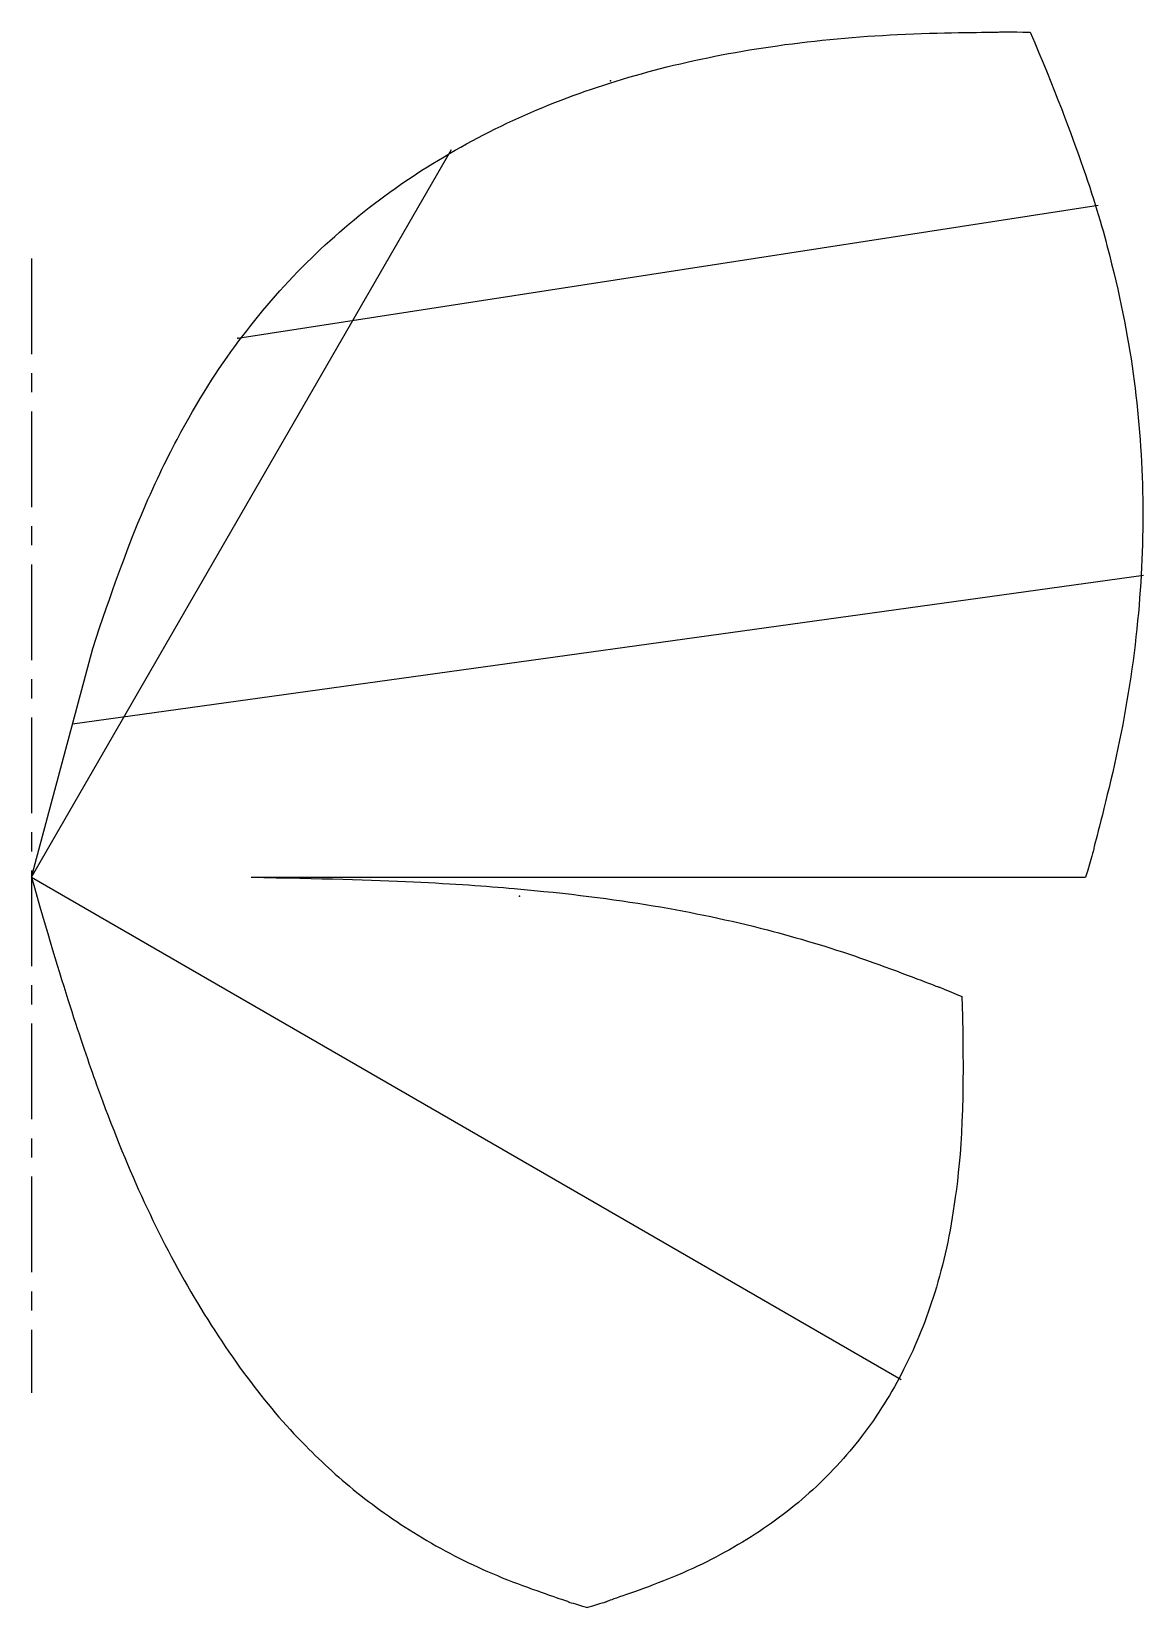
# Model space of a CAD drawing. Header units: millimetres. Extents: x 0 to 148, y -97 to 112.
import ezdxf

# ---------------------------------------------------------------- set-up
doc = ezdxf.new("R2010")
doc.units = ezdxf.units.MM
doc.header["$PDSIZE"] = -1
doc.linetypes.add('CENTERX2', pattern=[20.32, 12.7, -2.54, 2.54, -2.54])

msp = doc.modelspace()

# ---------------------------------------------------------------- linework, layer by layer
at = {"color": 7, "linetype": 'Continuous'}
for p, q in [((0, 0), (55.8, 96.65)), ((27.39, 71.57), (141.68, 89.26)), ((5.46, 20.38), (147.68, 40.13)), ((0, 0), (8.14, 30.36)), ((0, 0), (115.5, -66.69)), ((29.17, 0), (140, 0))]:
    msp.add_line(p, q, dxfattribs=at)
at = {"color": 7, "linetype": 'CENTERX2'}
msp.add_line((0, 82.18), (0, -68.43), dxfattribs=at)
at = {"color": 7, "linetype": 'Continuous'}
for points, knots in [([(8.14, 30.36), (13.09, 45.53), (19.42, 59.14), (27.12, 71.21), (36.19, 81.73), (46.64, 90.7), (58.46, 98.11), (70.85, 103.69), (84.47, 107.89), (99.31, 110.71), (115.36, 112.15), (132.64, 112.22), (126.88, 112.3), (132.64, 112.22)], [0, 0, 0, 0, 0.097744, 0.18973, 0.277424, 0.362515, 0.446849, 0.532321, 0.615596, 0.70289, 0.795409, 0.894167, 1, 1, 1, 1]), ([(132.64, 112.22), (139.1, 96.98), (143.79, 81.59), (146.72, 66.05), (147.88, 50.35), (147.19, 33.74), (144.57, 16.95), (140, 0), (141.65, 5.62), (140, 0)], [0, 0, 0, 0, 0.143442, 0.282904, 0.420007, 0.556456, 0.700578, 0.847819, 1, 1, 1, 1]), ([(0, 0), (4.15, -14.55), (8.88, -28.74), (14.38, -42.32), (20.87, -55.05), (28.53, -66.68), (35.51, -74.88), (43.43, -82.13), (52.4, -88.3), (62.5, -93.28), (73.84, -96.94), (70.02, -95.84), (73.84, -96.94)], [0, 0, 0, 0, 0.117711, 0.234088, 0.348135, 0.459291, 0.567635, 0.651405, 0.734944, 0.819632, 0.907275, 1, 1, 1, 1]), ([(29.17, 0), (47.55, -0.28), (65.41, -1.36), (82.91, -3.62), (96.49, -6.47), (110.02, -10.48), (123.55, -15.81), (119.07, -13.95), (123.55, -15.81)], [0, 0, 0, 0, 0.1905954, 0.3761336, 0.5590264, 0.7029518, 0.8491723, 1, 1, 1, 1]), ([(123.55, -15.81), (124.01, -30.16), (122.94, -43.18), (120.36, -54.87), (116.25, -65.24), (110.63, -74.28), (103.63, -81.86), (95.17, -88.17), (85.24, -93.2), (73.84, -96.94), (77.68, -95.82), (73.84, -96.94)], [0, 0, 0, 0, 0.136453, 0.260638, 0.374479, 0.480464, 0.581662, 0.679795, 0.780149, 0.88596, 1, 1, 1, 1])]:
    msp.add_open_spline(points, degree=3, knots=knots, dxfattribs=at)
for p in [(76.91, 105.77), (27.39, 71.57), (64.8, -2.51)]:
    msp.add_point(p, dxfattribs=at)

doc.saveas('drawing.dxf')
